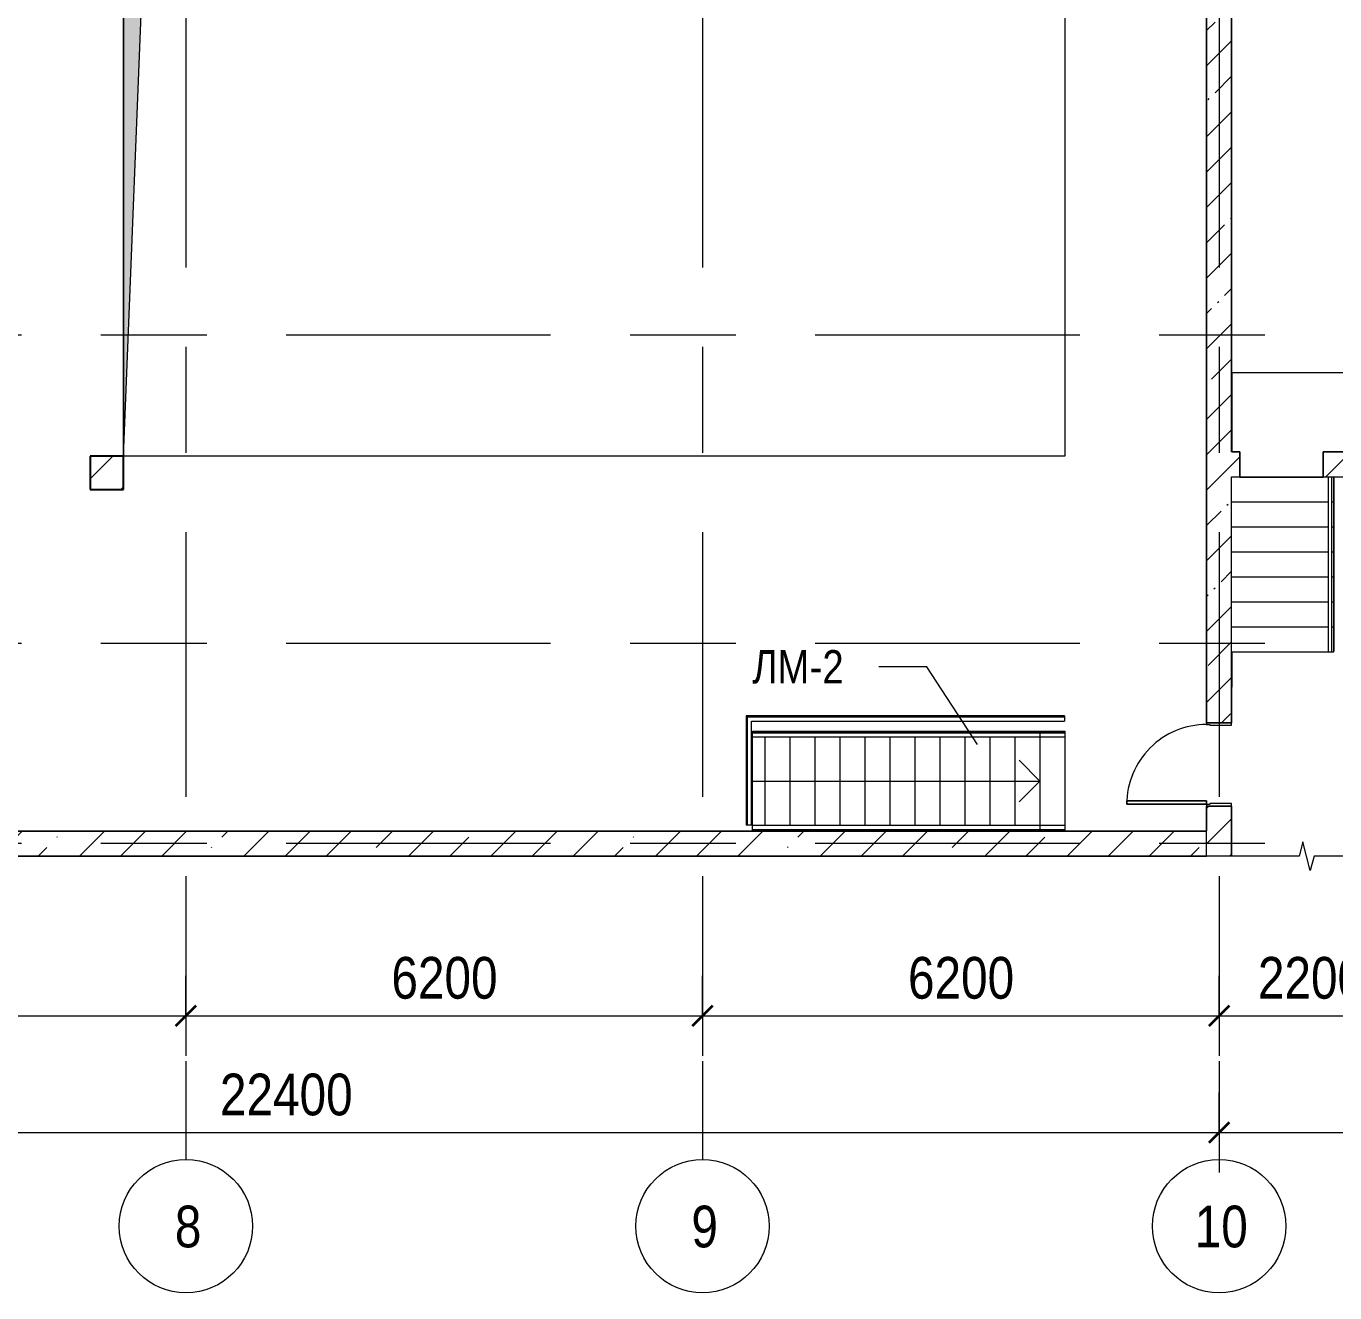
# Model space of a CAD drawing. Header units: millimetres. Extents: x 46431 to 216095, y -43515 to 31605.
# Drawn here: x 175907 to 191614, y -21274 to -6074 of the extents above; entities that cross this region are included whole.
import ezdxf

# ---------------------------------------------------------------- set-up
doc = ezdxf.new("R2010")
doc.units = ezdxf.units.MM
doc.linetypes.add('Осевые', pattern=[6350, 1270, -952.5, 3175, -952.5])
for name, color, linetype, lineweight in [('Верхние поручни', 7, 'Continuous', 9), ('Двери', 7, 'Continuous', 9), ('Каркас_Импост', 7, 'Continuous', 9), ('Колонны', 7, 'Continuous', 9), ('Колонны-1', 7, 'Continuous', 25), ('Контуры', 7, 'Continuous', 9), ('Линии подступенков-1', 7, 'Continuous', 9), ('Линии свеса', 7, 'Continuous', 9), ('Общие ребра', 7, 'Continuous', 9), ('Ограждение', 7, 'Continuous', 9), ('Оси', 7, 'Continuous', 9), ('Оси-1', 7, 'Continuous', 18), ('Оси-2', 7, 'Осевые', 9), ('Панель', 7, 'Continuous', 9), ('Перекрытия', 7, 'Continuous', 9), ('Поручни', 7, 'Continuous', 9), ('Размеры', 7, 'Continuous', 9), ('Размеры-200', 7, 'Continuous', 9), ('Стены', 7, 'Continuous', 9), ('Стены-1', 7, 'Continuous', 18), ('Стрелки вверх', 7, 'Continuous', 9), ('Текстовые примечания', 7, 'Continuous', 9), ('Черная _1 сплошная', 7, 'Continuous', 9), ('Штриховка разреза-3', 7, 'Continuous', 9), ('Элементы узлов', 7, 'Continuous', 9)]:
    doc.layers.add(name, color=color, linetype=linetype, lineweight=lineweight)
doc.styles.add('Arial Narrow', font='Arial Narrow.ttf', dxfattribs={"height": 500})
doc.styles.add('Arial Narrow_2', font='Arial Narrow.ttf', dxfattribs={"height": 400})
doc.dimstyles.new('Диагональ_-_2_5_мм_Arial_narrow', dxfattribs={"dimscale": 304.8, "dimtxt": 511.715487, "dimasz": 0.787402, "dimexe": 1.574803, "dimexo": 0.0625, "dimgap": 0.19685, "dimtad": 1, "dimdec": 0, "dimzin": 0, "dimdsep": 46, "dimtxsty": 'Arial Narrow', "dimblk1": 'OBLIQUE', "dimblk2": 'OBLIQUE', "dimsah": 1, "dimcen": 0.09, "dimdle": 1.574803, "dimazin": 0, "dimtfac": 1, "dimtdec": 4, "dimtix": 1, "dimtmove": 1, "dimatfit": 3, "dimfxl": 1.574803, "dimfxlon": 1, "dimtvp": 1, "dimtolj": 1, "dimtzin": 0, "dimarcsym": 2})
doc.dimstyles.new('Диагональ_-_2_5_мм_Arial_narrow_1', dxfattribs={"dimscale": 304.8, "dimtxt": 511.715487, "dimasz": 0.787402, "dimexe": 1.574803, "dimexo": 0.0625, "dimgap": 0.19685, "dimtad": 1, "dimdec": 0, "dimzin": 0, "dimdsep": 46, "dimtxsty": 'Arial Narrow', "dimblk1": 'OBLIQUE', "dimblk2": 'OBLIQUE', "dimsah": 1, "dimcen": 0.09, "dimdle": 1.574803, "dimazin": 0, "dimtfac": 1, "dimtdec": 4, "dimtix": 1, "dimtmove": 0, "dimatfit": 3, "dimfxl": 1.574803, "dimfxlon": 1, "dimtvp": 1, "dimtolj": 1, "dimtzin": 0, "dimarcsym": 2})
pattern_1 = [(45, (85893.1, 0), (-424.264, 424.264), [600, -100, 20, -100]), (45, (85893.1, 424), (-424.264, 424.264), [])]
pattern_2 = [(45, (0, 0), (-493.914, 493.914), []), (45, (493.9, 0), (-493.914, 493.914), [873.125, -174.625, 6.706, -167.919])]

# ---------------------------------------------------------------- blocks, each defined once
blk = doc.blocks.new('Колонна 22 - Колонна 40-55-733875-Фрагмент плана на отм_ -3_500')
at = {"layer": 'Колонны'}
h = blk.add_hatch(dxfattribs=at)
h.set_pattern_fill('FP_8', color=256, style=0, pattern_type=2)
h.set_pattern_definition(pattern_2)
h.paths.add_polyline_path([(91182, 3867), (91182, 4267), (90782, 4267), (90782, 3867)], flags=0)
h = blk.add_hatch(dxfattribs=at)
h.set_pattern_fill('FP_8', color=256, style=0, pattern_type=2)
h.set_pattern_definition(pattern_2)
h.paths.add_polyline_path([(91182, -3883), (91182, -3483), (90782, -3483), (90782, -3883)], flags=0)
h = blk.add_hatch(dxfattribs=at)
h.set_pattern_fill('FP_8', color=256, style=0, pattern_type=2)
h.set_pattern_definition(pattern_2)
h.paths.add_polyline_path([(91182, -11633), (91182, -11233), (90782, -11233), (90782, -11633)], flags=0)
at = {"layer": 'Колонны-1'}
for p, q in [((91182, 4267), (90782, 4267)), ((90782, 4267), (90782, 3867)), ((91182, 3867), (91182, 4267)), ((90782, 3867), (91182, 3867)), ((91182, -3483), (90782, -3483)), ((90782, -3483), (90782, -3883)), ((91182, -3883), (91182, -3483)), ((90782, -3883), (91182, -3883)), ((91182, -11233), (90782, -11233)), ((90782, -11233), (90782, -11633)), ((91182, -11633), (91182, -11233)), ((90782, -11633), (91182, -11633))]:
    blk.add_line(p, q, dxfattribs=at)
blk = doc.blocks.new('Ограждение - Ограждение-4848134-Фрагмент плана на отм_ -3_500')
at = {"layer": 'Поручни'}
for p, q in [((98732, -15663), (102182, -15663)), ((102182, -15663), (102482, -15663)), ((102482, -15663), (102482, -15713)), ((98732, -15713), (102182, -15713)), ((98732, -15727), (102182, -15727)), ((102182, -15713), (102482, -15713)), ((102182, -15727), (102482, -15727)), ((102482, -15707), (102482, -15711)), ((102482, -15707), (102482, -15727))]:
    blk.add_line(p, q, dxfattribs=at)
blk = doc.blocks.new('Ограждение - Ограждение-4848138-Фрагмент плана на отм_ -3_500')
at = {"layer": 'Поручни'}
for p, q in [((98732, -14539), (102182, -14539)), ((98732, -14553), (102182, -14553)), ((98732, -14603), (102182, -14603)), ((102182, -14539), (102482, -14539)), ((102182, -14553), (102482, -14553)), ((102182, -14603), (102482, -14603)), ((102482, -14539), (102482, -14558)), ((102482, -14553), (102482, -14603)), ((102482, -14554), (102482, -14558))]:
    blk.add_line(p, q, dxfattribs=at)
blk = doc.blocks.new('Ограждение - Ограждение-4848992-Фрагмент плана на отм_ -3_500')
at = {"layer": 'Поручни'}
for p, q in [((102476, -14350), (98657, -14350)), ((98657, -14350), (98675, -14368)), ((98675, -14368), (98657, -14350)), ((98657, -14350), (98657, -15663)), ((98676, -14369), (98664, -14357)), ((98664, -14357), (98676, -14369)), ((98671, -14364), (102476, -14364)), ((98671, -15663), (98671, -14364)), ((98672, -14366), (98676, -14370)), ((98721, -14414), (102476, -14414)), ((98721, -15663), (98721, -14414)), ((102476, -14350), (102476, -14368)), ((102476, -14357), (102476, -14369)), ((102476, -14364), (102476, -14414)), ((102476, -14366), (102476, -14370)), ((98675, -15663), (98657, -15663)), ((98676, -15663), (98664, -15663)), ((98721, -15663), (98671, -15663)), ((98676, -15663), (98672, -15663))]:
    blk.add_line(p, q, dxfattribs=at)
blk = doc.blocks.new('Дверь - Однопольная - ДВ2_21х10-6240672-Фрагмент плана на отм_ -3_500')
at = {"layer": 'Двери'}
for p, q in [((-439, 1108), (-479, 1108)), ((-479, 1108), (-479, 150)), ((-439, 150), (-439, 1108)), ((-479, 150), (-439, 150))]:
    blk.add_line(p, q, dxfattribs=at)
blk.add_arc((-479, 150), 958, 360, 90, dxfattribs=at)
at = {"layer": 'Каркас_Импост'}
for p, q in [((-480, 150), (-500, 150)), ((-500, 150), (-500, -150)), ((-480, 110), (-480, 150)), ((-470, 110), (-480, 110)), ((-470, -150), (-470, 110)), ((480, 110), (470, 110)), ((470, 110), (470, -150)), ((500, 150), (480, 150)), ((480, 150), (480, 110)), ((500, -150), (500, 150)), ((-500, -150), (-470, -150)), ((470, -150), (500, -150))]:
    blk.add_line(p, q, dxfattribs=at)
at = {"layer": 'Панель'}
for p, q in [((-479, 1108), (-439, 1108)), ((-479, 150), (-479, 1108)), ((-439, 1108), (-439, 150)), ((-439, 150), (-479, 150))]:
    blk.add_line(p, q, dxfattribs=at)
blk = doc.blocks.new('Тип верхнего поручня - Верхний поручень_Внутренний_-8465411-Фрагмент плана на отм_ -3_500')
at = {"layer": 'Верхние поручни'}
for p, q in [((105645, -11483), (105685, -11483)), ((105645, -13583), (105645, -11483)), ((105685, -13583), (105685, -11483)), ((105645, -13583), (105685, -13583))]:
    blk.add_line(p, q, dxfattribs=at)
blk = doc.blocks.new('Линия разрыва1 - М 200-5815316-Фрагмент плана на отм_ -3_500')
at = {"layer": 'Элементы узлов'}
for p, q in [((-44, 170), (-88, 0)), ((45, -172), (-44, 170)), ((-88, 0), (-24200, 0)), ((90, 0), (45, -172)), ((24200, 0), (90, 0))]:
    blk.add_line(p, q, dxfattribs=at)
blk = doc.blocks.new('Ось сетки - По умолчанию 2-349628-Фрагмент плана на отм_ -3_500')
at = {"layer": 'Оси-1'}
blk.add_circle((0, 0), 4, dxfattribs=at)
blk = doc.blocks.new('DIMBLOCK40-Фрагмент плана на отм_ -3_500')
at = {"layer": 'Размеры-200', "lineweight": 35, "transparency": 16777216}
for points in [[(171825, -17950), (171945, -17830), (171705, -18070)], [(177825, -17950), (177945, -17830), (177705, -18070)]]:
    blk.add_hatch(color=256, dxfattribs=at).paths.add_polyline_path(points, flags=0)
at = {"layer": 'Размеры-200', "transparency": 16777216}
for p, q in [((171825, -17470), (171825, -18430)), ((171825, -17950), (171825, -17470)), ((177825, -17470), (177825, -18430)), ((177825, -17950), (177825, -17470)), ((171825, -17950), (177825, -17950))]:
    blk.add_line(p, q, dxfattribs=at)
at = {"layer": 'Размеры-200', "lineweight": 35, "transparency": 16777216}
for p, q in [((171945, -17830), (171705, -18070)), ((171825, -17950), (171945, -17830)), ((177945, -17830), (177705, -18070)), ((177825, -17950), (177945, -17830)), ((171705, -18070), (171825, -17950)), ((177705, -18070), (177825, -17950))]:
    blk.add_line(p, q, dxfattribs=at)
at = {"layer": 'Размеры-200', "color": 0, "transparency": 16777216, "insert": (174191, -17244), "char_height": 500, "width": 1520.53, "attachment_point": 1, "line_spacing_factor": 0.974696, "style": 'Arial Narrow'}
blk.add_mtext('6000', dxfattribs=at)
blk = doc.blocks.new('_Oblique')
at = {"color": 0, "linetype": 'ByBlock', "lineweight": -2}
blk.add_line((-0.5, -0.5), (0.5, 0.5), dxfattribs=at)
blk = doc.blocks.new('DIMBLOCK41-Фрагмент плана на отм_ -3_500')
at = {"layer": 'Размеры-200', "lineweight": 35, "transparency": 16777216}
for points in [[(177825, -17950), (177945, -17830), (177705, -18070)], [(184025, -17950), (184145, -17830), (183905, -18070)]]:
    blk.add_hatch(color=256, dxfattribs=at).paths.add_polyline_path(points, flags=0)
at = {"layer": 'Размеры-200', "transparency": 16777216}
for p, q in [((177825, -17470), (177825, -18430)), ((177825, -17950), (177825, -17470)), ((184025, -17470), (184025, -18430)), ((184025, -17950), (184025, -17470)), ((177825, -17950), (184025, -17950))]:
    blk.add_line(p, q, dxfattribs=at)
at = {"layer": 'Размеры-200', "lineweight": 35, "transparency": 16777216}
for p, q in [((177945, -17830), (177705, -18070)), ((177825, -17950), (177945, -17830)), ((184145, -17830), (183905, -18070)), ((184025, -17950), (184145, -17830)), ((177705, -18070), (177825, -17950)), ((183905, -18070), (184025, -17950))]:
    blk.add_line(p, q, dxfattribs=at)
at = {"layer": 'Размеры-200', "color": 0, "transparency": 16777216, "insert": (180291, -17244), "char_height": 500, "width": 1520.53, "attachment_point": 1, "line_spacing_factor": 0.974696, "style": 'Arial Narrow'}
blk.add_mtext('6200', dxfattribs=at)
blk = doc.blocks.new('DIMBLOCK42-Фрагмент плана на отм_ -3_500')
at = {"layer": 'Размеры-200', "lineweight": 35, "transparency": 16777216}
for points in [[(184025, -17950), (184145, -17830), (183905, -18070)], [(190225, -17950), (190345, -17830), (190105, -18070)]]:
    blk.add_hatch(color=256, dxfattribs=at).paths.add_polyline_path(points, flags=0)
at = {"layer": 'Размеры-200', "transparency": 16777216}
for p, q in [((184025, -17470), (184025, -18430)), ((184025, -17950), (184025, -17470)), ((190225, -17470), (190225, -18430)), ((190225, -17950), (190225, -17470)), ((184025, -17950), (190225, -17950))]:
    blk.add_line(p, q, dxfattribs=at)
at = {"layer": 'Размеры-200', "lineweight": 35, "transparency": 16777216}
for p, q in [((184145, -17830), (183905, -18070)), ((184025, -17950), (184145, -17830)), ((190345, -17830), (190105, -18070)), ((190225, -17950), (190345, -17830)), ((183905, -18070), (184025, -17950)), ((190105, -18070), (190225, -17950))]:
    blk.add_line(p, q, dxfattribs=at)
at = {"layer": 'Размеры-200', "color": 0, "transparency": 16777216, "insert": (186491, -17244), "char_height": 500, "width": 1520.53, "attachment_point": 1, "line_spacing_factor": 0.974696, "style": 'Arial Narrow'}
blk.add_mtext('6200', dxfattribs=at)
blk = doc.blocks.new('DIMBLOCK43-Фрагмент плана на отм_ -3_500')
at = {"layer": 'Размеры-200', "lineweight": 35, "transparency": 16777216}
for points in [[(190225, -17950), (190345, -17830), (190105, -18070)], [(192425, -17950), (192545, -17830), (192305, -18070)]]:
    blk.add_hatch(color=256, dxfattribs=at).paths.add_polyline_path(points, flags=0)
at = {"layer": 'Размеры-200', "transparency": 16777216}
for p, q in [((190225, -17470), (190225, -18430)), ((190225, -17950), (190225, -17470)), ((192425, -17470), (192425, -18430)), ((192425, -17950), (192425, -17470)), ((190225, -17950), (192425, -17950))]:
    blk.add_line(p, q, dxfattribs=at)
at = {"layer": 'Размеры-200', "lineweight": 35, "transparency": 16777216}
for p, q in [((190345, -17830), (190105, -18070)), ((190225, -17950), (190345, -17830)), ((192545, -17830), (192305, -18070)), ((192425, -17950), (192545, -17830)), ((190105, -18070), (190225, -17950)), ((192305, -18070), (192425, -17950))]:
    blk.add_line(p, q, dxfattribs=at)
at = {"layer": 'Размеры-200', "color": 0, "transparency": 16777216, "insert": (190691, -17244), "char_height": 500, "width": 1520.53, "attachment_point": 1, "line_spacing_factor": 0.974696, "style": 'Arial Narrow'}
blk.add_mtext('2200', dxfattribs=at)
blk = doc.blocks.new('DIMBLOCK47-Фрагмент плана на отм_ -3_500')
at = {"layer": 'Размеры-200', "lineweight": 35, "transparency": 16777216}
for points in [[(167825, -19350), (167945, -19230), (167705, -19470)], [(190225, -19350), (190345, -19230), (190105, -19470)]]:
    blk.add_hatch(color=256, dxfattribs=at).paths.add_polyline_path(points, flags=0)
at = {"layer": 'Размеры-200', "transparency": 16777216}
for p, q in [((167825, -18870), (167825, -19830)), ((167825, -19350), (167825, -18870)), ((190225, -18870), (190225, -19830)), ((190225, -19350), (190225, -18870)), ((167345, -19350), (190225, -19350))]:
    blk.add_line(p, q, dxfattribs=at)
at = {"layer": 'Размеры-200', "lineweight": 35, "transparency": 16777216}
for p, q in [((167945, -19230), (167705, -19470)), ((167825, -19350), (167945, -19230)), ((190345, -19230), (190105, -19470)), ((190225, -19350), (190345, -19230)), ((167705, -19470), (167825, -19350)), ((190105, -19470), (190225, -19350))]:
    blk.add_line(p, q, dxfattribs=at)
at = {"layer": 'Размеры-200', "color": 0, "transparency": 16777216, "insert": (178233, -18644), "char_height": 500, "width": 1900.66, "attachment_point": 1, "line_spacing_factor": 0.974696, "style": 'Arial Narrow'}
blk.add_mtext('22400', dxfattribs=at)
blk = doc.blocks.new('DIMBLOCK48-Фрагмент плана на отм_ -3_500')
at = {"layer": 'Размеры-200', "lineweight": 35, "transparency": 16777216}
for points in [[(190225, -19350), (190345, -19230), (190105, -19470)], [(214825, -19350), (214945, -19230), (214705, -19470)]]:
    blk.add_hatch(color=256, dxfattribs=at).paths.add_polyline_path(points, flags=0)
at = {"layer": 'Размеры-200', "transparency": 16777216}
for p, q in [((190225, -18870), (190225, -19830)), ((190225, -19350), (190225, -18870)), ((214825, -18870), (214825, -19830)), ((214825, -19350), (214825, -18870)), ((190225, -19350), (215305, -19350)), ((200840, -19350), (202824, -19350)), ((202824, -19350), (202525, -19350))]:
    blk.add_line(p, q, dxfattribs=at)
at = {"layer": 'Размеры-200', "lineweight": 35, "transparency": 16777216}
for p, q in [((190345, -19230), (190105, -19470)), ((190225, -19350), (190345, -19230)), ((214945, -19230), (214705, -19470)), ((214825, -19350), (214945, -19230)), ((190105, -19470), (190225, -19350)), ((214705, -19470), (214825, -19350))]:
    blk.add_line(p, q, dxfattribs=at)
at = {"layer": 'Размеры-200', "color": 0, "transparency": 16777216, "insert": (200840, -18644), "char_height": 500, "width": 1900.66, "attachment_point": 1, "line_spacing_factor": 0.974696, "style": 'Arial Narrow'}
blk.add_mtext('24600', dxfattribs=at)

msp = doc.modelspace()

# ---------------------------------------------------------------- hatches: boundary and pattern name
at = {"layer": 'Штриховка разреза-3'}
h = msp.add_hatch(dxfattribs=at)
h.set_pattern_fill('FP_4', color=256, style=0, pattern_type=2)
h.set_pattern_definition(pattern_1)
h.paths.add_polyline_path([(190074.7, -16032.9), (190374.7, -16032.9), (190374.7, -15432.9), (190074.7, -15432.9), (190074.7, -15732.9)], flags=0)
h.paths.add_polyline_path([(190374.7, -14432.9), (190374.7, 7067.1), (190074.7, 7067.1), (190074.7, -14432.9)], flags=0)
h.paths.add_polyline_path([(190374.7, 8067.1), (190374.7, 8927.1), (190074.7, 8927.1), (190074.7, 8067.1)], flags=0)
h = msp.add_hatch(dxfattribs=at)
h.set_pattern_fill('FP_4', color=256, style=0, pattern_type=2)
h.set_pattern_definition(pattern_1)
h.paths.add_polyline_path([(192487.8, -11482.9), (192513.3, -11182.9), (191474.7, -11182.9), (191474.7, -11482.9), (191577.8, -11482.9)], flags=0)
h.paths.add_polyline_path([(190474.7, -11482.9), (190474.7, -11182.9), (190374.7, -11182.9), (190374.7, -11482.9)], flags=0)
h = msp.add_hatch(dxfattribs=at)
h.set_pattern_fill('FP_8', color=256, style=0, pattern_type=2)
h.set_pattern_definition([(45, (85893.1, 0), (-493.914, 493.914), []), (45, (86387, 0), (-493.914, 493.914), [873.125, -174.625, 6.706, -167.919])])
h.paths.add_polyline_path([(168524.7, -16032.9), (190074.7, -16032.9), (190072.7, -15732.9), (168524.7, -15732.9)], flags=0)
h.paths.add_polyline_path([(167424.7, -16032.9), (167824.7, -16032.9), (167824.7, -15732.9), (167424.7, -15732.9), (167424.7, -15753.3)], flags=0)
at = {"layer": 'Элементы узлов'}
msp.add_hatch(color=256, dxfattribs=at).paths.add_polyline_path([(177074.7, -11232.9), (177660.9, 3284), (188374.7, 3867.1), (177074.7, 3867.1), (177074.7, -10015.7)], flags=0)

# ---------------------------------------------------------------- linework, layer by layer
at = {"layer": 'Контуры'}
for p, q in [((190374.7, -11482.9), (191603.2, -11482.9)), ((190374.7, -13582.9), (190374.7, -11482.9)), ((191603.2, -13582.9), (191603.2, -11482.9)), ((190374.7, -13582.9), (191603.2, -13582.9)), ((184624.7, -14532.9), (188374.7, -14532.9)), ((184624.7, -15732.9), (188374.7, -15732.9))]:
    msp.add_line(p, q, dxfattribs=at)
at = {"layer": 'Линии подступенков-1'}
for p, q in [((190374.7, -11782.9), (191537.8, -11782.9)), ((191577.8, -11782.9), (191603.2, -11782.9)), ((190374.7, -12082.9), (191537.8, -12082.9)), ((191577.8, -12082.9), (191603.2, -12082.9)), ((190374.7, -12382.9), (191537.8, -12382.9)), ((191577.8, -12382.9), (191603.2, -12382.9)), ((190374.7, -12682.9), (191537.8, -12682.9)), ((191577.8, -12682.9), (191603.2, -12682.9)), ((190374.7, -12982.9), (191537.8, -12982.9)), ((191577.8, -12982.9), (191603.2, -12982.9)), ((190374.7, -13282.9), (191537.8, -13282.9)), ((191577.8, -13282.9), (191603.2, -13282.9)), ((190374.7, -13582.9), (191603.2, -13582.9)), ((184774.7, -14532.9), (184774.7, -14539.1)), ((184774.7, -14602.8), (184774.7, -15663)), ((185074.7, -14532.9), (185074.7, -14539.1)), ((185074.7, -14602.8), (185074.7, -15663)), ((185374.7, -14532.9), (185374.7, -14539.1)), ((185374.7, -14602.8), (185374.7, -15663)), ((185674.7, -14532.9), (185674.7, -14539.1)), ((185674.7, -14602.8), (185674.7, -15663)), ((185974.7, -14532.9), (185974.7, -14539.1)), ((185974.7, -14602.8), (185974.7, -15663)), ((186274.7, -14532.9), (186274.7, -14539.1)), ((186274.7, -14602.8), (186274.7, -15663)), ((186574.7, -14532.9), (186574.7, -14539.1)), ((186574.7, -14602.8), (186574.7, -15663)), ((186874.7, -14532.9), (186874.7, -14539.1)), ((186874.7, -14602.8), (186874.7, -15663)), ((187174.7, -14532.9), (187174.7, -14539.1)), ((187174.7, -14602.8), (187174.7, -15663)), ((187474.7, -14532.9), (187474.7, -14539.1)), ((187474.7, -14602.8), (187474.7, -15663)), ((187774.7, -14532.9), (187774.7, -14539.1)), ((187774.7, -14602.8), (187774.7, -15663)), ((188074.7, -14532.9), (188074.7, -15732.9)), ((184774.7, -15726.6), (184774.7, -15732.9)), ((185074.7, -15726.6), (185074.7, -15732.9)), ((185374.7, -15726.6), (185374.7, -15732.9)), ((185674.7, -15726.6), (185674.7, -15732.9)), ((185974.7, -15726.6), (185974.7, -15732.9)), ((186274.7, -15726.6), (186274.7, -15732.9)), ((186574.7, -15726.6), (186574.7, -15732.9)), ((186874.7, -15726.6), (186874.7, -15732.9)), ((187174.7, -15726.6), (187174.7, -15732.9)), ((187474.7, -15726.6), (187474.7, -15732.9)), ((187774.7, -15726.6), (187774.7, -15732.9))]:
    msp.add_line(p, q, dxfattribs=at)
at = {"layer": 'Линии свеса'}
for p, q in [((190374.7, -11782.9), (191537.8, -11782.9)), ((191577.8, -11782.9), (191603.2, -11782.9)), ((190374.7, -12082.9), (191537.8, -12082.9)), ((191577.8, -12082.9), (191603.2, -12082.9)), ((190374.7, -12382.9), (191537.8, -12382.9)), ((191577.8, -12382.9), (191603.2, -12382.9)), ((190374.7, -12682.9), (191537.8, -12682.9)), ((191577.8, -12682.9), (191603.2, -12682.9)), ((190374.7, -12982.9), (191537.8, -12982.9)), ((191577.8, -12982.9), (191603.2, -12982.9)), ((190374.7, -13282.9), (191537.8, -13282.9)), ((191577.8, -13282.9), (191603.2, -13282.9)), ((184774.7, -14532.9), (184774.7, -14539.1)), ((184774.7, -14602.8), (184774.7, -15663)), ((185074.7, -14532.9), (185074.7, -14539.1)), ((185074.7, -14602.8), (185074.7, -15663)), ((185374.7, -14532.9), (185374.7, -14539.1)), ((185374.7, -14602.8), (185374.7, -15663)), ((185674.7, -14532.9), (185674.7, -14539.1)), ((185674.7, -14602.8), (185674.7, -15663)), ((185974.7, -14532.9), (185974.7, -14539.1)), ((185974.7, -14602.8), (185974.7, -15663)), ((186274.7, -14532.9), (186274.7, -14539.1)), ((186274.7, -14602.8), (186274.7, -15663)), ((186574.7, -14532.9), (186574.7, -14539.1)), ((186574.7, -14602.8), (186574.7, -15663)), ((186874.7, -14532.9), (186874.7, -14539.1)), ((186874.7, -14602.8), (186874.7, -15663)), ((187174.7, -14532.9), (187174.7, -14539.1)), ((187174.7, -14602.8), (187174.7, -15663)), ((187474.7, -14532.9), (187474.7, -14539.1)), ((187474.7, -14602.8), (187474.7, -15663)), ((187774.7, -14532.9), (187774.7, -14539.1)), ((187774.7, -14602.8), (187774.7, -15663)), ((188074.7, -14532.9), (188074.7, -15732.9)), ((184774.7, -15726.6), (184774.7, -15732.9)), ((185074.7, -15726.6), (185074.7, -15732.9)), ((185374.7, -15726.6), (185374.7, -15732.9)), ((185674.7, -15726.6), (185674.7, -15732.9)), ((185974.7, -15726.6), (185974.7, -15732.9)), ((186274.7, -15726.6), (186274.7, -15732.9)), ((186574.7, -15726.6), (186574.7, -15732.9)), ((186874.7, -15726.6), (186874.7, -15732.9)), ((187174.7, -15726.6), (187174.7, -15732.9)), ((187474.7, -15726.6), (187474.7, -15732.9)), ((187774.7, -15726.6), (187774.7, -15732.9))]:
    msp.add_line(p, q, dxfattribs=at)
at = {"layer": 'Общие ребра'}
for p, q in [((190074.7, 7067.1), (190074.7, -14432.9)), ((190374.7, -14432.9), (190374.7, -11484.9)), ((190074.7, -15432.9), (190074.7, -15730.9)), ((190374.7, -16032.9), (190374.7, -15432.9)), ((190072.7, -15732.9), (168524.7, -15732.9)), ((190074.7, -16032.9), (190074.7, -15732.9)), ((180602.2, -16032.9), (180589.7, -16032.9)), ((180702.2, -16032.9), (180602.2, -16032.9)), ((180714.7, -16032.9), (180702.2, -16032.9)), ((183022.2, -16032.9), (183009.7, -16032.9)), ((183122.2, -16032.9), (183022.2, -16032.9)), ((183134.7, -16032.9), (183122.2, -16032.9)), ((185842.2, -16032.9), (185829.7, -16032.9)), ((185942.2, -16032.9), (185842.2, -16032.9)), ((185954.7, -16032.9), (185942.2, -16032.9))]:
    msp.add_line(p, q, dxfattribs=at)
at = {"layer": 'Оси-2'}
for p, q in [((177824.7, 9127.1), (177824.7, -19674.5)), ((184024.7, 9127.1), (184024.7, -19674.5)), ((190224.7, 9127.1), (190224.7, -19674.5)), ((190774.7, -9782.9), (162896.4, -9782.9)), ((190774.7, -13482.9), (162896.4, -13482.9)), ((190774.7, -15882.9), (162896.4, -15882.9))]:
    msp.add_line(p, q, dxfattribs=at)
at = {"layer": 'Перекрытия'}
for p, q in [((190074.7, -14432.9), (190074.7, 7067.1)), ((188374.7, 3867.1), (188374.7, -11232.9)), ((188374.7, 3867.1), (188374.7, -11232.9)), ((190074.7, -11182.9), (190074.7, 3817.1)), ((190374.7, 3817.1), (190374.7, -11182.9)), ((190374.7, 3817.1), (190374.7, -11182.9)), ((177074.7, -11232.9), (177074.7, -3882.9)), ((177074.7, -11232.9), (177074.7, -3882.9)), ((194594.7, -10232.9), (190376.7, -10232.9)), ((190376.7, -10232.9), (190376.7, -11182.9)), ((188374.7, -11232.9), (177074.7, -11232.9)), ((188374.7, -11232.9), (177074.7, -11232.9)), ((190376.7, -11182.9), (190474.7, -11182.9)), ((190474.7, -11182.9), (190474.7, -11484.9)), ((191474.7, -11484.9), (191474.7, -11182.9)), ((191474.7, -11182.9), (194594.7, -11182.9)), ((190474.7, -11484.9), (191474.7, -11484.9)), ((192569.3, -11482.9), (191603.2, -11484.9)), ((191603.2, -11484.9), (191603.2, -13575.9)), ((190376.7, -13582.9), (190374.7, -14432.9)), ((190374.7, -14432.9), (190074.7, -14432.9)), ((184624.7, -15732.9), (184624.7, -14532.9)), ((184624.7, -14532.9), (188374.7, -14532.9)), ((184624.7, -15732.9), (184624.7, -14532.9)), ((184624.7, -14532.9), (188374.7, -14532.9)), ((188374.7, -14532.9), (188374.7, -15732.9)), ((190074.7, -15732.9), (190074.7, -15432.9)), ((190074.7, -15432.9), (190374.7, -15432.9)), ((190374.7, -15432.9), (190375.5, -16032.9)), ((174954.7, -15732.9), (184624.7, -15732.9)), ((188374.7, -15732.9), (184624.7, -15732.9)), ((188374.7, -15732.9), (190074.7, -15732.9)), ((174859.7, -16032.9), (190074.7, -16032.9))]:
    msp.add_line(p, q, dxfattribs=at)
at = {"layer": 'Стены'}
for p, q in [((190474.7, -11482.9), (190474.7, -11182.9)), ((191474.7, -11182.9), (191474.7, -11482.9)), ((185822.7, -16032.9), (185829.7, -16032.9))]:
    msp.add_line(p, q, dxfattribs=at)
at = {"layer": 'Стены-1'}
for p, q in [((190374.7, -11182.9), (190374.7, 3817.1)), ((190474.7, -11182.9), (190374.7, -11182.9)), ((190474.7, -11482.9), (190474.7, -11182.9)), ((192513.3, -11182.9), (191474.7, -11182.9)), ((191474.7, -11182.9), (191474.7, -11482.9)), ((190374.7, -11484.9), (190374.7, -11482.9)), ((190374.7, -11482.9), (190474.7, -11482.9)), ((191474.7, -11482.9), (192487.8, -11482.9)), ((190074.7, -14432.9), (190374.7, -14432.9)), ((190374.7, -15432.9), (190074.7, -15432.9)), ((168524.7, -16032.9), (177674.7, -16032.9)), ((177974.7, -16032.9), (180589.7, -16032.9)), ((180714.7, -16032.9), (183009.7, -16032.9)), ((183134.7, -16032.9), (185829.7, -16032.9)), ((185954.7, -16032.9), (190074.7, -16032.9))]:
    msp.add_line(p, q, dxfattribs=at)
at = {"layer": 'Стрелки вверх'}
for p, q in [((188074.7, -15132.9), (187824.7, -14882.9)), ((184624.7, -15132.9), (184774.7, -15132.9)), ((184774.7, -15132.9), (185074.7, -15132.9)), ((185074.7, -15132.9), (185374.7, -15132.9)), ((185374.7, -15132.9), (185674.7, -15132.9)), ((185674.7, -15132.9), (185974.7, -15132.9)), ((185974.7, -15132.9), (186274.7, -15132.9)), ((186274.7, -15132.9), (186574.7, -15132.9)), ((186574.7, -15132.9), (186874.7, -15132.9)), ((186874.7, -15132.9), (187174.7, -15132.9)), ((187174.7, -15132.9), (187474.7, -15132.9)), ((187474.7, -15132.9), (187774.7, -15132.9)), ((187774.7, -15132.9), (188074.7, -15132.9)), ((188074.7, -15132.9), (187824.7, -15382.9))]:
    msp.add_line(p, q, dxfattribs=at)
at = {"layer": 'Текстовые примечания'}
for p, q in [((186153.7, -13761.6), (186140.9, -13761.6)), ((186718, -13761.6), (186153.7, -13761.6)), ((187325.1, -14695.2), (186718, -13761.6))]:
    msp.add_line(p, q, dxfattribs=at)
at = {"layer": 'Черная _1 сплошная'}
for p, q in [((177074.7, 3867.1), (177074.7, -11232.9)), ((177074.7, -11232.9), (177660.9, 3284)), ((177074.7, -11232.9), (177660.9, 3284))]:
    msp.add_line(p, q, dxfattribs=at)

# ---------------------------------------------------------------- block references
at = {"layer": 'Верхние поручни'}
msp.add_blockref('Тип верхнего поручня - Верхний поручень_Внутренний_-8465411-Фрагмент плана на отм_ -3_500', (85893.1, 0), dxfattribs=at)
at = {"layer": 'Двери', "rotation": 90}
msp.add_blockref('Дверь - Однопольная - ДВ2_21х10-6240672-Фрагмент плана на отм_ -3_500', (190224.7, -14932.9), dxfattribs=at)
at = {"layer": 'Колонны'}
msp.add_blockref('Колонна 22 - Колонна 40-55-733875-Фрагмент плана на отм_ -3_500', (85893.1, 0), dxfattribs=at)
at = {"layer": 'Ограждение'}
for name in ['Ограждение - Ограждение-4848992-Фрагмент плана на отм_ -3_500', 'Ограждение - Ограждение-4848138-Фрагмент плана на отм_ -3_500', 'Ограждение - Ограждение-4848134-Фрагмент плана на отм_ -3_500']:
    msp.add_blockref(name, (85893.1, 0), dxfattribs=at)
at = {"layer": 'Оси-1', "xscale": 199.9999999999999, "yscale": 199.9999999999999, "zscale": 199.9999999999999, "rotation": 180}
for p in [(177824.7, -20474.5), (184024.7, -20474.5), (190224.7, -20474.5)]:
    msp.add_blockref('Ось сетки - По умолчанию 2-349628-Фрагмент плана на отм_ -3_500', p, dxfattribs=at)
at = {"layer": 'Элементы узлов'}
msp.add_blockref('Линия разрыва1 - М 200-5815316-Фрагмент плана на отм_ -3_500', (191274.7, -16032.9), dxfattribs=at)

# ---------------------------------------------------------------- texts
at = {"layer": 'Оси', "char_height": 500, "attachment_point": 1, "style": 'Arial Narrow'}
for s, insert, width in [('\\fArial Narrow|b0|i0|c204|p34|;8', (177691.5, -20228.4), 384.81), ('\\fArial Narrow|b0|i0|c204|p34|;9', (183891.5, -20228.4), 384.81), ('10', (189932.5, -20228.4), 769.62)]:
    msp.add_mtext(s, dxfattribs=dict(at, insert=insert, width=width))
at = {"layer": 'Текстовые примечания', "char_height": 400, "attachment_point": 1, "style": 'Arial Narrow_2'}
for s, insert, width in [('ЛМ', (184623.3, -13561.6), 833.755), ('-2', (185311.2, -13561.6), 513.08)]:
    msp.add_mtext(s, dxfattribs=dict(at, insert=insert, width=width))

# ---------------------------------------------------------------- dimensions: what is measured, and where the dimension line sits
at = {"layer": 'Размеры'}
for base, p1, p2, override, picture, middle in [((177824.7, -17949.7), (171824.7, -17469.7), (177824.7, -17469.7), {"dimpost": '<>', "dimfxl": 6000}, 'DIMBLOCK40-Фрагмент плана на отм_ -3_500', (174824.7, -17634.4)), ((184024.7, -17949.7), (177824.7, -17469.7), (184024.7, -17469.7), {"dimpost": '<>', "dimfxl": 6200}, 'DIMBLOCK41-Фрагмент плана на отм_ -3_500', (180924.7, -17634.4)), ((190224.7, -17949.7), (184024.7, -17469.7), (190224.7, -17469.7), {"dimpost": '<>', "dimfxl": 6200}, 'DIMBLOCK42-Фрагмент плана на отм_ -3_500', (187124.7, -17634.4)), ((192424.7, -17949.7), (190224.7, -17469.7), (192424.7, -17469.7), {"dimpost": '<>', "dimfxl": 2200}, 'DIMBLOCK43-Фрагмент плана на отм_ -3_500', (191324.7, -17634.4)), ((190224.7, -19349.7), (167824.7, -18869.7), (190224.7, -18869.7), {"dimpost": '<>', "dimfxl": 22400}, 'DIMBLOCK47-Фрагмент плана на отм_ -3_500', (179024.7, -19034.4))]:
    dim = msp.add_linear_dim(base=base, p1=p1, p2=p2, dimstyle='Диагональ_-_2_5_мм_Arial_narrow_1', override=override, dxfattribs=at)
    dim.commit()
    dim.dimension.update_dxf_attribs({"geometry": picture, "text_midpoint": middle})
dim = msp.add_linear_dim(base=(214824.7, -19349.7), p1=(190224.7, -18869.7), p2=(214824.7, -18869.7), dimstyle='Диагональ_-_2_5_мм_Arial_narrow', override={"dimpost": '<>', "dimfxl": 24600}, dxfattribs=at)
dim.commit()
dim.dimension.update_dxf_attribs({"geometry": 'DIMBLOCK48-Фрагмент плана на отм_ -3_500', "text_midpoint": (201790.3, -18976.9), "dimtype": 160})

doc.saveas('drawing.dxf')
